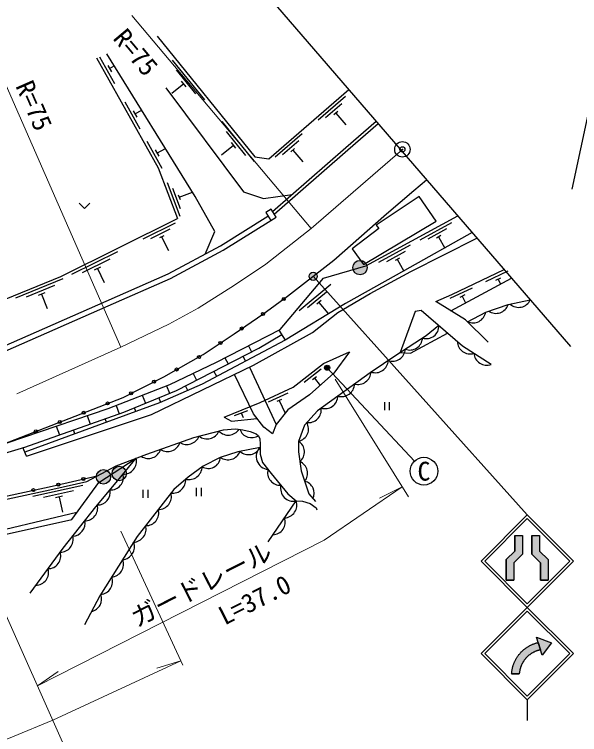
# Model space of a CAD drawing. Units: millimetres at full size, sheet at 1:1000; details may follow other scales. Extents: x 40000 to 680000, y 20000 to 380000.
# Drawn here: x 305264 to 360320, y 242642 to 312760 of the extents above; entities that cross this region are included whole.
import ezdxf
from ezdxf.enums import TextEntityAlignment as Align

# ---------------------------------------------------------------- set-up
doc = ezdxf.new("R2010")
doc.units = ezdxf.units.MM
doc.header["$LTSCALE"] = 1000
doc.header["$PDMODE"] = 32
doc.header["$PDSIZE"] = 500
doc.linetypes.add('CHAIN', pattern=[18.5, 12, -1.5, 3.5, -1.5])
for name, color, linetype, lineweight in [('M-BGD', 7, 'Continuous', 25), ('M-BGD-EXST', 7, 'Continuous', 25), ('M-BMK', 2, 'CHAIN', 13), ('M-BMK-OTRS', 5, 'Continuous', 25), ('M-BMK-SRVR', 3, 'Continuous', 25), ('M-STR-HTXT', 7, 'Continuous', 13), ('M-STR-STRC', 7, 'Continuous', 25)]:
    doc.layers.add(name, color=color, linetype=linetype, lineweight=lineweight)
doc.layers.add('M-OTRS', color=6, linetype='Continuous')
doc.styles.add('ＭＳ ゴシック', font='')
doc.styles.get('ＭＳ ゴシック').set_extended_font_data('MS Gothic')

msp = doc.modelspace()

# ---------------------------------------------------------------- hatches: boundary and pattern name
at = {"layer": 'M-BGD'}
for points in [[(339630, 288109, -0.41421), (338930, 287409, -0.41421), (338230, 288109, -1)], [(316174, 268060, -0.41421), (315474, 267360, -0.41421), (314774, 268060, -1)], [(314640, 267738, -0.41421), (313940, 267038, -0.41421), (313240, 267738, -1)]]:
    msp.add_hatch(color=256, dxfattribs=at).paths.add_polyline_path(points)
at = {"layer": 'M-BGD-EXST'}
msp.add_hatch(color=256, dxfattribs=at).paths.add_polyline_path([(335948, 278480, -1), (335509, 278240, -0.41421), (335609, 278580, -0.41421)])
at = {"layer": 'M-STR-STRC'}
for points in [[(334030, 287047, -0.41421), (334153, 287599, -0.41421), (334705, 287477, -1)], [(354013, 260516), (353179, 259683), (353179, 257664), (353929, 257664), (353929, 259372), (354763, 260206), (354763, 262027), (354013, 262027)], [(356429, 260516), (356429, 262027), (355679, 262027), (355679, 260205), (356513, 259372), (356513, 257664), (357263, 257664), (357263, 259683)], [(356521, 250895), (356477, 250886), (356433, 250876), (356389, 250866), (356345, 250854), (356302, 250842), (356258, 250829), (356215, 250816), (356173, 250801), (356130, 250786), (356088, 250770), (356046, 250753), (356004, 250736), (355963, 250718), (355922, 250699), (355881, 250679), (355841, 250659), (355801, 250638), (355761, 250617), (355722, 250594), (355683, 250571), (355645, 250548), (355607, 250523), (355569, 250498), (355532, 250473), (355496, 250446), (355460, 250419), (355424, 250392), (355389, 250363), (355354, 250335), (355320, 250305), (355286, 250275), (355253, 250245), (355220, 250214), (355188, 250182), (355156, 250150), (355125, 250117), (355095, 250083), (355065, 250049), (355036, 250015), (355007, 249980), (354979, 249945), (354952, 249909), (354925, 249873), (354899, 249836), (354874, 249798), (354849, 249761), (354825, 249723), (354801, 249684), (354779, 249645), (354756, 249606), (354735, 249566), (354714, 249526), (354694, 249486), (354675, 249445), (354656, 249404), (354639, 249362), (354621, 249320), (354605, 249278), (354589, 249236), (354574, 249194), (354560, 249151), (354547, 249108), (354534, 249064), (354522, 249021), (354511, 248977), (354501, 248933), (354491, 248889), (354482, 248845), (354474, 248800), (354467, 248756), (354460, 248711), (354454, 248667), (354449, 248622), (354445, 248577), (354445, 248572), (353701, 248574), (353704, 248612), (353709, 248670), (353715, 248728), (353722, 248786), (353730, 248843), (353739, 248901), (353749, 248958), (353760, 249015), (353772, 249072), (353785, 249128), (353799, 249185), (353814, 249241), (353829, 249297), (353846, 249352), (353864, 249407), (353883, 249462), (353903, 249517), (353923, 249571), (353945, 249625), (353968, 249679), (353991, 249732), (354015, 249784), (354041, 249837), (354067, 249888), (354094, 249940), (354122, 249991), (354151, 250041), (354181, 250091), (354212, 250140), (354243, 250189), (354275, 250237), (354309, 250285), (354343, 250332), (354378, 250378), (354413, 250424), (354450, 250469), (354487, 250514), (354525, 250558), (354564, 250601), (354603, 250644), (354643, 250685), (354684, 250727), (354726, 250767), (354768, 250807), (354811, 250846), (354855, 250884), (354900, 250921), (354945, 250958), (354990, 250994), (355037, 251029), (355083, 251063), (355131, 251096), (355179, 251129), (355228, 251161), (355277, 251192), (355327, 251222), (355377, 251251), (355427, 251279), (355479, 251306), (355530, 251333), (355582, 251359), (355635, 251383), (355688, 251407), (355741, 251430), (355795, 251452), (355849, 251473), (355904, 251492), (355959, 251512), (356014, 251530), (356069, 251547), (356125, 251563), (356181, 251578), (356238, 251592), (356294, 251605), (356128, 252125), (357598, 251561), (356687, 250376)], [(356130, 250786), (356173, 250801), (356215, 250816), (356258, 250829), (356302, 250842), (356345, 250854), (356389, 250866), (356433, 250876), (356477, 250886), (356521, 250895), (356294, 251605), (356238, 251592), (356181, 251578), (356125, 251563), (356069, 251547), (356014, 251530), (355959, 251512), (355904, 251492), (355849, 251473), (355795, 251452), (355741, 251430), (355688, 251407), (355635, 251383), (355582, 251359), (355530, 251333), (355479, 251306), (355427, 251279), (355377, 251251), (355327, 251222), (355277, 251192), (355228, 251161), (355179, 251129), (355131, 251096), (355083, 251063), (355037, 251029), (354990, 250994), (354945, 250958), (354900, 250921), (354855, 250884), (354811, 250846), (354768, 250807), (354726, 250767), (354684, 250727), (354643, 250685), (354603, 250644), (354564, 250601), (354525, 250558), (354487, 250514), (354450, 250469), (354413, 250424), (354378, 250378), (354343, 250332), (354309, 250285), (354275, 250237), (354243, 250189), (354212, 250140), (354181, 250091), (354151, 250041), (354122, 249991), (354094, 249940), (354067, 249888), (354041, 249837), (354015, 249784), (353991, 249732), (353968, 249679), (353945, 249625), (353923, 249571), (353903, 249517), (353883, 249462), (353864, 249407), (353846, 249352), (353829, 249297), (353814, 249241), (353799, 249185), (353785, 249128), (353772, 249072), (353760, 249015), (353749, 248958), (353739, 248901), (353730, 248843), (353722, 248786), (353715, 248728), (353709, 248670), (353704, 248612), (353701, 248574), (354445, 248572), (354445, 248577), (354449, 248622), (354454, 248667), (354460, 248711), (354467, 248756), (354474, 248800), (354482, 248845), (354491, 248889), (354501, 248933), (354511, 248977), (354522, 249021), (354534, 249064), (354547, 249108), (354560, 249151), (354574, 249194), (354589, 249236), (354605, 249278), (354621, 249320), (354639, 249362), (354656, 249404), (354675, 249445), (354694, 249486), (354714, 249526), (354735, 249566), (354756, 249606), (354779, 249645), (354801, 249684), (354825, 249723), (354849, 249761), (354874, 249798), (354899, 249836), (354925, 249873), (354952, 249909), (354979, 249945), (355007, 249980), (355036, 250015), (355065, 250049), (355095, 250083), (355125, 250117), (355156, 250150), (355188, 250182), (355220, 250214), (355253, 250245), (355286, 250275), (355320, 250305), (355354, 250335), (355389, 250363), (355424, 250392), (355460, 250419), (355496, 250446), (355532, 250473), (355569, 250498), (355607, 250523), (355645, 250548), (355683, 250571), (355722, 250594), (355761, 250617), (355801, 250638), (355841, 250659), (355881, 250679), (355922, 250699), (355963, 250718), (356004, 250736), (356046, 250753), (356088, 250770)]]:
    msp.add_hatch(color=256, dxfattribs=at).paths.add_polyline_path(points)

# ---------------------------------------------------------------- linework, layer by layer
at = {"layer": 'M-BGD'}
for p, q in [((313545, 308644), (315011, 306027)), ((323814, 304427), (320670, 308315)), ((314369, 307788), (314711, 307177)), ((314540, 307482), (314999, 307739)), ((322952, 305016), (321066, 307348)), ((321776, 305993), (320609, 305050)), ((321996, 305721), (321556, 306266)), ((337502, 304753), (334852, 302466)), ((316016, 304232), (317481, 301614)), ((337168, 304068), (335578, 302697)), ((316839, 303375), (317181, 302764)), ((317010, 303069), (317664, 303436)), ((336755, 303315), (336384, 302995)), ((336569, 303155), (337549, 302020)), ((328658, 298437), (325514, 302325)), ((327795, 299026), (325909, 301359)), ((333308, 301134), (330658, 298848)), ((318152, 300416), (319618, 297798)), ((326839, 299732), (326399, 300276)), ((332974, 300450), (331384, 299078)), ((318976, 299559), (319318, 298948)), ((319147, 299254), (319970, 299714)), ((326619, 300004), (325453, 299061)), ((332561, 299697), (332190, 299377)), ((332375, 299537), (333355, 298401)), ((320134, 296385), (321384, 293116)), ((320664, 295838), (321414, 293877)), ((321320, 294964), (322607, 295457)), ((321232, 295193), (321407, 294736)), ((320910, 292420), (317773, 290868)), ((347838, 292468), (344763, 290795)), ((320415, 291841), (318533, 290910)), ((347366, 291870), (345522, 290866)), ((319827, 291215), (319388, 290998)), ((319607, 291107), (320272, 289762)), ((346802, 291221), (346372, 290987)), ((346587, 291104), (347182, 290012)), ((315320, 289655), (310839, 287437)), ((343813, 290278), (340739, 288605)), ((343341, 289680), (341497, 288676)), ((314557, 288942), (311868, 287612)), ((342778, 289031), (342347, 288797)), ((342563, 288914), (343184, 287773)), ((313659, 288163), (313032, 287853)), ((313346, 288008), (314011, 286664)), ((353329, 287758), (351159, 286731)), ((309987, 287008), (305356, 285124)), ((347767, 283905), (353696, 287065)), ((352625, 287093), (352119, 286854)), ((352372, 286973), (352604, 286483)), ((309174, 286353), (306395, 285223)), ((336080, 286462), (333010, 283899)), ((349848, 286111), (347678, 285084)), ((308222, 285642), (307573, 285378)), ((307898, 285510), (308463, 284121)), ((335658, 285719), (333816, 284181)), ((349144, 285446), (348638, 285207)), ((335145, 284899), (334715, 284540)), ((334930, 284720), (335803, 283673)), ((348891, 285326), (349202, 284670)), ((331038, 282033), (331633, 281052)), ((328060, 280494), (328363, 279903)), ((325775, 279313), (326074, 278730)), ((327780, 278998), (327534, 279479)), ((328175, 278415), (330747, 272842)), ((322687, 277807), (323017, 277163)), ((324969, 277499), (324699, 278025)), ((335139, 278218), (333484, 276925)), ((334689, 277486), (334303, 277184)), ((334496, 277335), (335039, 276641)), ((320079, 276593), (320377, 275875)), ((322157, 276135), (321919, 276600)), ((317714, 275680), (318036, 274903)), ((331886, 275895), (329982, 275007)), ((319538, 274988), (319347, 275448)), ((331283, 275282), (330839, 275075)), ((331061, 275179), (331643, 273930)), ((341304, 275019), (341304, 274236)), ((341771, 275019), (341771, 274236)), ((315167, 274695), (315460, 273863)), ((317102, 274092), (316952, 274453)), ((326707, 273710), (328013, 274203)), ((312361, 273705), (312653, 272876)), ((327360, 273957), (327535, 273528)), ((314239, 273048), (314119, 273391)), ((309349, 272680), (309651, 271821)), ((311160, 271927), (311027, 272305)), ((306443, 269764), (306100, 270582)), ((311931, 266894), (307050, 265812)), ((317791, 266464), (317791, 265681)), ((318258, 266464), (318258, 265681)), ((322982, 266652), (322982, 265869)), ((323448, 266652), (323448, 265869)), ((311020, 266385), (308091, 265735)), ((309962, 265843), (309279, 265691)), ((309621, 265767), (309945, 264303)), ((329978, 261407), (332716, 265395))]:
    msp.add_line(p, q, dxfattribs=at)
for points in [[(319179, 310636), (328682, 298884), (330043, 298714), (337841, 305441)], [(313265, 308531), (319270, 297806), (321155, 292876)], [(323833, 289422), (324792, 291635), (322876, 295023), (314270, 308916)], [(320024, 305603), (327576, 295486), (329534, 294845), (332334, 295240)], [(330419, 293572), (337552, 299788), (340492, 302369)], [(330581, 293314), (337749, 299562), (340688, 302142)], [(331880, 285319), (336390, 288841), (341521, 293359), (344187, 295612), (345411, 296668)], [(311567, 294396), (312097, 293866), (312628, 294396)], [(285257, 272311), (287287, 273023), (295732, 276739), (314204, 284837), (320251, 287499), (325353, 290237), (329965, 293123)], [(331160, 282096), (335385, 287077), (339510, 288278), (348452, 293144)], [(285416, 271837), (287470, 272558), (295933, 276282), (314405, 284379), (320470, 287049), (325604, 289804), (330230, 292699)], [(296634, 281901), (309774, 287245), (321155, 292876)], [(349860, 291511), (343279, 287826), (337529, 284629), (331633, 281052), (323565, 276750), (319409, 274932), (306281, 270149)], [(306443, 269764), (318604, 273794), (328558, 278600), (334290, 281793), (336769, 283747), (339912, 285597), (343891, 287726), (350314, 290984)], [(351420, 280838), (349213, 283011), (346320, 284800), (347859, 285502), (352962, 287916)], [(297941, 268798), (303568, 270698), (311777, 273883), (315859, 275471), (319812, 277482), (323658, 279643), (326680, 281673), (329454, 283578), (331880, 285319)], [(349389, 282838), (351170, 283784), (353361, 284502), (355512, 284960)], [(351700, 278678), (348922, 280469), (344890, 283944), (344298, 283837), (342836, 279831)], [(297941, 268798), (314395, 274397), (320415, 276723), (324960, 278891), (331160, 282096)], [(346613, 282459), (345364, 281473), (342522, 279627), (339905, 277869), (334779, 274164), (333515, 272780), (332936, 271162), (332928, 270178), (333214, 268325), (333944, 266088), (334579, 265326)], [(298043, 268156), (306293, 270640), (315925, 274026), (321054, 276156), (329086, 280274), (331314, 281579)], [(342836, 279831), (343855, 279782), (347468, 281722)], [(325699, 273561), (329192, 274970), (332423, 276476), (335367, 278777), (337920, 279904)], [(337920, 279904), (336386, 277816), (333995, 275730), (331908, 274252), (330747, 272842), (330401, 271916), (329572, 272580), (328562, 273878), (326713, 277709)], [(325699, 273561), (326417, 273158), (328921, 273417)], [(312325, 267296), (315178, 268823), (318172, 269933), (322734, 271573), (325634, 272307), (326779, 272412), (327520, 272329), (328243, 272153), (328808, 271912), (329058, 271736), (329160, 271431), (329197, 270912), (329215, 269940), (329440, 269141), (330284, 268070), (331897, 266091), (332716, 265395), (333316, 265362), (334074, 265152), (334660, 264725), (334724, 264521)], [(329203, 270607), (327034, 270174), (325313, 269635), (323643, 268791), (322184, 267716), (320789, 266494), (317233, 261929), (313584, 256149), (312087, 253318)], [(256791, 257756), (262556, 258277), (268024, 258181), (280607, 259618), (288619, 260632), (295294, 260959), (300794, 261346), (310869, 263586), (313486, 267194), (317121, 269543)], [(306785, 256417), (310007, 260778), (313194, 264821), (315336, 267378), (317121, 269543)], [(265338, 259269), (268593, 259270), (274472, 259967), (282519, 261098), (288232, 262097), (294521, 263960), (301118, 265129), (308938, 266844), (313314, 267825)], [(286935, 261400), (294590, 263668), (301177, 264835), (309003, 266551), (312325, 267296)], [(311351, 264250), (300958, 261797), (292291, 261593), (287815, 261240), (279993, 259955), (268327, 258695), (257624, 258515)]]:
    msp.add_lwpolyline(points, dxfattribs=at)
for points in [[(338175, 289922), (339271, 288418), (346338, 292637), (344696, 295041), (340497, 292243), (340749, 291911)], [(330230, 292699), (330759, 293030), (330282, 293792), (329754, 293461)]]:
    msp.add_lwpolyline(points, close=True, dxfattribs=at)
for centre, radius in [((338930, 288109), 700), ((331503, 285049), 150), ((329472, 283591), 150), ((327412, 282176), 150), ((325342, 280774), 150), ((323247, 279412), 150), ((321067, 278187), 150), ((318867, 277001), 150), ((316639, 275868), 150), ((314345, 274882), 150), ((312015, 273976), 150), ((309684, 273071), 150), ((307353, 272167), 150), ((315474, 268060), 700), ((313940, 267738), 700), ((311996, 267529), 150), ((307115, 266444), 150), ((309556, 266983), 150)]:
    msp.add_circle(centre, radius, dxfattribs=at)
for centre, radius, start, end in [((354378, 285486), 1250, 228.88269, 335.1429), ((352177, 284903), 1250, 235.03469, 341.2949), ((349935, 283977), 1250, 244.83199, 351.0922), ((345392, 282415), 1222, 252.32597, 2.04474), ((343774, 281335), 1250, 249.88236, 356.14257), ((349653, 280957), 1250, 181.88493, 287.02305), ((342085, 280252), 1262, 251.0391, 355.87431), ((351266, 279850), 1250, 184.05264, 290.31285), ((340427, 279124), 1250, 250.75409, 357.01429), ((338716, 278037), 1303, 255.59575, 355.85766), ((337142, 276798), 1250, 252.72807, 358.98827), ((335521, 275626), 1250, 252.72807, 358.98827), ((333907, 274267), 1254, 262.32694, 7.5875), ((332704, 272396), 1212, 281.85627, 31.27668), ((324030, 272675), 1250, 231.07519, 337.3354), ((326098, 273046), 1250, 222.99919, 327.30103), ((328394, 272796), 1250, 200.28355, 302.05475), ((322072, 272136), 1250, 236.81831, 339.73804), ((320193, 271457), 1250, 236.64755, 342.90776), ((332278, 270171), 1238, 310.09156, 56.95814), ((318311, 270780), 1250, 236.64755, 342.90776), ((326061, 270665), 1263, 234.36133, 339.14251), ((328075, 271147), 1250, 228.17312, 334.43333), ((330070, 269708), 1249, 133.96402, 265.08651), ((315906, 269249), 1250, 267.36604, 13.62624), ((324155, 269730), 1174, 239.05568, 355.5454), ((322283, 268744), 1269, 255.12895, 359.07695), ((332563, 268071), 1261, 321.64421, 66.04778), ((314634, 267706), 1250, 267.36604, 13.62624), ((331176, 268163), 1250, 166.06355, 272.32376), ((320644, 267450), 1315, 264.34066, 2.94818), ((333305, 266156), 1160, 332.53879, 77.6643), ((313345, 266247), 1250, 270, 9.67037), ((332440, 266614), 1250, 166.1315, 282.73792), ((319308, 265813), 1250, 268.95533, 15.21554), ((331531, 264995), 1250, 272.39805, 18.65825), ((312126, 264702), 1250, 269.47582, 13.6441), ((318079, 264235), 1250, 268.95533, 15.21554), ((330399, 263346), 1250, 272.39805, 18.65825), ((310899, 263218), 1250, 272.17451, 10.79942), ((316794, 262669), 1301, 273.81296, 14.09025), ((309738, 261648), 1250, 269.47513, 14.88951), ((315713, 260925), 1250, 274.60423, 20.86443), ((308529, 260039), 1250, 270.40985, 16.67005), ((314645, 259234), 1250, 274.60423, 20.86443), ((307341, 258431), 1250, 270.40985, 16.67005), ((313577, 257543), 1250, 274.60423, 20.86443), ((312509, 255851), 1250, 282.56317, 20.86443)]:
    msp.add_arc(centre, radius, start, end, dxfattribs=at)
at = {"layer": 'M-BGD-EXST'}
for centre, radius in [((335728, 278360), 250), ((345155, 268287), 1350)]:
    msp.add_circle(centre, radius, dxfattribs=at)
at = {"layer": 'M-BMK'}
msp.add_lwpolyline([(251233, 264698), (254209, 264166), (256596, 263831), (259334, 263522), (263687, 263391), (269928, 263801), (277293, 264896), (282599, 266079), (288606, 268270), (315618, 280356), (320316, 282590), (323150, 284153), (326703, 286400), (329765, 288452), (334165, 291905), (343057, 299622)], dxfattribs=at)
at = {"layer": 'M-BMK-OTRS'}
for p, q in [((369020, 339798), (359552, 295750)), ((326306, 318811), (359430, 280419)), ((326306, 318811), (359430, 280419))]:
    msp.add_line(p, q, dxfattribs=at)
at = {"layer": 'M-BMK-SRVR'}
msp.add_circle((343057, 299622), 750, dxfattribs=at)
at = {"layer": 'M-OTRS'}
msp.add_point((343057, 299622), dxfattribs=at)
at = {"layer": 'M-STR-HTXT'}
for p, q in [((334165, 291905), (316714, 312659)), ((315618, 280356), (304472, 305829)), ((334367, 287262), (355222, 264028)), ((335728, 278360), (344233, 269273)), ((336526, 277242), (343644, 265776)), ((343034, 266758), (340834, 265670)), ((315630, 262457), (321676, 249405)), ((302350, 258934), (311771, 237859)), ((321487, 249813), (319138, 249101)), ((307512, 247386), (309525, 248792))]:
    msp.add_line(p, q, dxfattribs=at)
for points in [[(307512, 247386), (335444, 261578), (343034, 266758)], [(265501, 234515), (270639, 233847), (274759, 233847), (281509, 234709), (288385, 236333), (301132, 240802), (309011, 244034), (321487, 249813)]]:
    msp.add_lwpolyline(points, dxfattribs=at)
at = {"layer": 'M-STR-STRC'}
for p, q in [((350722, 259528), (355222, 264028)), ((351075, 259528), (355222, 263674)), ((359722, 259528), (355222, 264028)), ((359368, 259528), (355222, 263674)), ((354013, 262027), (354013, 260516)), ((354013, 262027), (354763, 262027)), ((354763, 262027), (354763, 260206)), ((355679, 262027), (355679, 260205)), ((355679, 262027), (356429, 262027)), ((356429, 262027), (356429, 260516)), ((353179, 259683), (354013, 260516)), ((353929, 259372), (354763, 260206)), ((356513, 259372), (355679, 260205)), ((357263, 259683), (356429, 260516)), ((350722, 259528), (355222, 255027)), ((351075, 259528), (355222, 255381)), ((353179, 259683), (353179, 257664)), ((355222, 255381), (359368, 259528)), ((355222, 255028), (359722, 259528)), ((357263, 259683), (357263, 257664)), ((353929, 259372), (353929, 257664)), ((356513, 259372), (356513, 257664)), ((353179, 257664), (353929, 257664)), ((356513, 257664), (357263, 257664)), ((350722, 250527), (355222, 255027)), ((351075, 250527), (355222, 254674)), ((359722, 250527), (355222, 255027)), ((359368, 250527), (355222, 254674)), ((356687, 250376), (356128, 252125)), ((356128, 252125), (357598, 251561)), ((357598, 251561), (356687, 250376)), ((350722, 250527), (355222, 246027)), ((351075, 250527), (355222, 246380)), ((355222, 246380), (359368, 250527)), ((355222, 246027), (359722, 250527)), ((353701, 248574), (354445, 248572)), ((355222, 246027), (355222, 244027))]:
    msp.add_line(p, q, dxfattribs=at)
for points in [[(354013, 260516), (354013, 262027), (354763, 262027), (354763, 260206), (353929, 259372), (353929, 257664), (353179, 257664), (353179, 259683)], [(355679, 262027), (356429, 262027), (356429, 260516), (357263, 259683), (357263, 257664), (356513, 257664), (356513, 259372), (355679, 260205)], [(356128, 252125), (357598, 251561), (356687, 250376)], [(356128, 252125), (357598, 251561), (356687, 250376)], [(356294, 251605), (356128, 252125), (357598, 251561), (356687, 250376), (356521, 250895)], [(356294, 251605), (356521, 250895), (356521, 250895), (356477, 250886), (356433, 250876), (356389, 250866), (356345, 250854), (356302, 250842), (356258, 250829), (356215, 250816), (356173, 250801), (356130, 250786), (356088, 250770), (356046, 250753), (356004, 250736), (355963, 250718), (355922, 250699), (355881, 250679), (355841, 250659), (355801, 250638), (355761, 250617), (355722, 250594), (355683, 250571), (355645, 250548), (355607, 250523), (355569, 250498), (355532, 250473), (355496, 250446), (355460, 250419), (355424, 250392), (355389, 250363), (355354, 250335), (355320, 250305), (355286, 250275), (355253, 250245), (355220, 250214), (355188, 250182), (355156, 250150), (355125, 250117), (355095, 250083), (355065, 250049), (355036, 250015), (355007, 249980), (354979, 249945), (354952, 249909), (354925, 249873), (354899, 249836), (354874, 249798), (354849, 249761), (354825, 249723), (354801, 249684), (354779, 249645), (354756, 249606), (354735, 249566), (354714, 249526), (354694, 249486), (354675, 249445), (354656, 249404), (354639, 249362), (354621, 249320), (354605, 249278), (354589, 249236), (354574, 249194), (354560, 249151), (354547, 249108), (354534, 249064), (354522, 249021), (354511, 248977), (354501, 248933), (354491, 248889), (354482, 248845), (354474, 248800), (354467, 248756), (354460, 248711), (354454, 248667), (354449, 248622), (354445, 248577), (354445, 248572), (354445, 248572), (353701, 248574), (353701, 248574), (353704, 248612), (353709, 248670), (353715, 248728), (353722, 248786), (353730, 248843), (353739, 248901), (353749, 248958), (353760, 249015), (353772, 249072), (353785, 249128), (353799, 249185), (353814, 249241), (353829, 249297), (353846, 249352), (353864, 249407), (353883, 249462), (353903, 249517), (353923, 249571), (353945, 249625), (353968, 249679), (353991, 249732), (354015, 249784), (354041, 249837), (354067, 249888), (354094, 249940), (354122, 249991), (354151, 250041), (354181, 250091), (354212, 250140), (354243, 250189), (354275, 250237), (354309, 250285), (354343, 250332), (354378, 250378), (354413, 250424), (354450, 250469), (354487, 250514), (354525, 250558), (354564, 250601), (354603, 250644), (354643, 250685), (354684, 250727), (354726, 250767), (354768, 250807), (354811, 250846), (354855, 250884), (354900, 250921), (354945, 250958), (354990, 250994), (355037, 251029), (355083, 251063), (355131, 251096), (355179, 251129), (355228, 251161), (355277, 251192), (355327, 251222), (355377, 251251), (355427, 251279), (355479, 251306), (355530, 251333), (355582, 251359), (355635, 251383), (355688, 251407), (355741, 251430), (355795, 251452), (355849, 251473), (355904, 251492), (355959, 251512), (356014, 251530), (356069, 251547), (356125, 251563), (356181, 251578), (356238, 251592)]]:
    msp.add_lwpolyline(points, close=True, dxfattribs=at)
msp.add_circle((334367, 287262), 400, dxfattribs=at)

# ---------------------------------------------------------------- texts
at = {"layer": 'M-BGD-EXST', "style": 'ＭＳ ゴシック'}
msp.add_text('C', height=1833, dxfattribs=at).set_placement((345155, 268287), align=Align.MIDDLE_CENTER)
at = {"layer": 'M-STR-HTXT', "style": 'ＭＳ ゴシック'}
for s, rotation, p in [('R=75', 310.06, (315967, 308131)), ('R=75', 293.633, (305837, 303293)), ('ガードレール', 26.934, (324132, 255957)), ('L=37.0', 26.934, (329331, 254456))]:
    msp.add_text(s, height=1833, rotation=rotation, dxfattribs=at).set_placement(p, align=Align.BOTTOM_CENTER)

doc.saveas('drawing.dxf')
